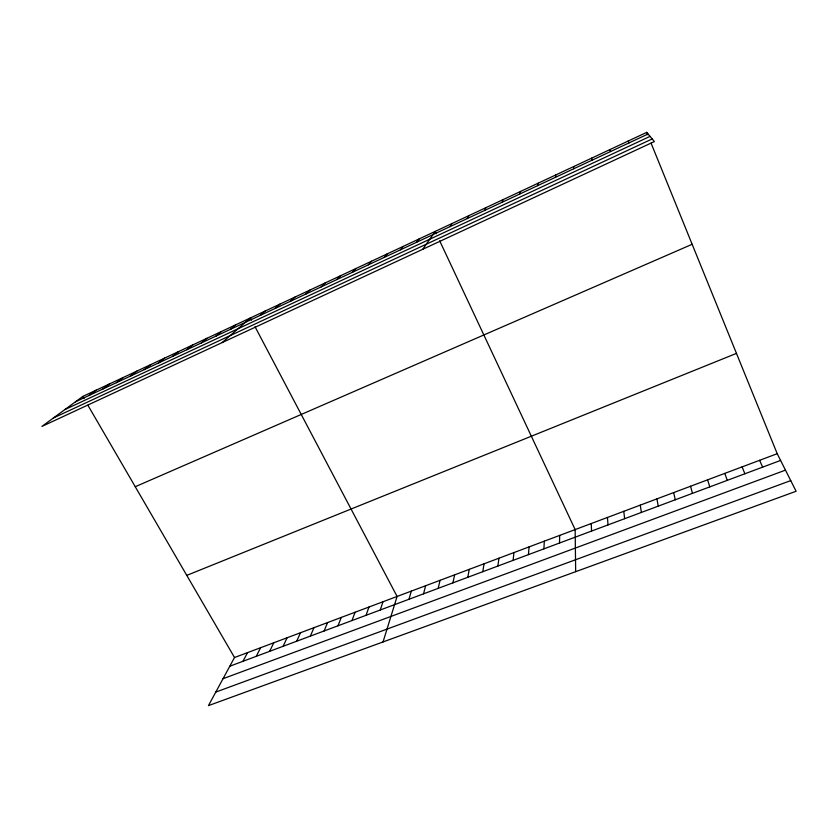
<?xml version="1.0" encoding="UTF-8"?>
<svg xmlns="http://www.w3.org/2000/svg" width="838" height="838" viewBox="0 0 838 838"><rect width="100%" height="100%" fill="white"/><g stroke="black" fill="none" stroke-linecap="round" stroke-linejoin="round"><path stroke-width="1.26" d="M559.522 543.024L559.669 535.409M543.925 548.848L544.302 541.17M528.453 554.63L529.071 546.9M555.552 177.268L555.783 174.943M513.107 560.371L513.945 552.577M497.877 566.059L498.945 558.213M482.772 571.705L484.06 563.796M467.782 577.298L469.28 569.348M452.908 582.86L454.625 574.858M537.567 185.68L538.101 183.218M438.159 588.37L440.076 580.315M423.515 593.838L425.641 585.741M408.986 599.264L411.322 591.115M383.039 641.95L397.097 596.457L255.014 326.705M519.749 194.018L520.576 191.431M380.253 610.001L382.987 601.757M366.059 615.302L368.982 607.016M351.97 620.57L355.082 612.232M337.986 625.797L341.286 617.417M502.077 202.283L503.209 199.559M324.107 630.983L327.595 622.561M310.332 636.126L313.999 627.662M296.662 641.238L300.507 632.732M283.087 646.308L287.12 637.76M269.616 651.336L273.817 642.756M484.584 210.464L485.988 207.625M256.25 656.332L260.618 647.711M242.978 661.287L247.524 652.634M777.214 453.704L234.514 657.516L208.453 705.627L796.1 491.267L777.214 453.704L651.053 143.109M467.237 218.582L468.924 215.617M450.048 226.616L452.017 223.537M422.74 249.305L435.257 231.382L436.357 233.739M416.633 242.245L419.126 238.935M400.396 249.839L403.141 246.424M384.286 257.381L387.282 253.851M368.322 264.839L371.559 261.205M352.494 272.245L355.972 268.506M336.792 279.588L340.511 275.744M321.226 286.868L325.186 282.93M305.797 294.086L309.976 290.053M290.493 301.24L294.903 297.113M275.314 308.342L279.944 304.11M260.272 315.381L265.112 311.055M222.185 342.574L250.405 317.948L251.557 320.137M230.544 329.282L235.813 324.777M215.858 336.153L221.337 331.555M201.298 342.962L206.976 338.28M186.864 349.718L192.74 344.952M172.534 356.412L178.609 351.572M158.33 363.064L164.594 358.13M144.23 369.652L150.683 364.645M130.246 376.199L136.887 371.108M116.377 382.683L123.196 377.519M102.613 389.115L109.621 383.877M88.964 395.505L96.15 390.183M82.773 396.447L41.9 426.427L654.384 141.559L646.695 132.373L82.773 396.447L84.051 398.637M75.42 401.842L648.057 134.007M64.84 409.604L650.047 136.374M53.454 417.953L652.194 138.94M135.243 486.721L692.157 244.287M186.78 575.381L736.466 353.385M229.801 666.21L780.597 460.429M223.044 678.696L785.478 470.128M215.785 692.083L790.737 480.603M628.175 141.046L629.212 142.816M87.875 405.215L234.514 657.516M439.667 240.789L575.151 529.595L575.664 571.684M759.584 460.324L762.664 467.122M646.695 132.373L647.659 134.75M742.101 466.892L744.888 473.763M609.823 149.635L610.535 151.552M724.776 473.397L727.269 480.352M707.586 479.849L709.796 486.878M690.543 486.25L692.471 493.352M673.647 492.597L675.302 499.773M656.887 498.893L658.27 506.131M591.649 158.141L592.037 160.205M640.263 505.136L641.384 512.437M623.786 511.327L624.645 518.691M607.445 517.465L608.032 524.902M591.23 523.551L591.576 531.051M573.632 166.584L573.716 168.773"/></g></svg>
